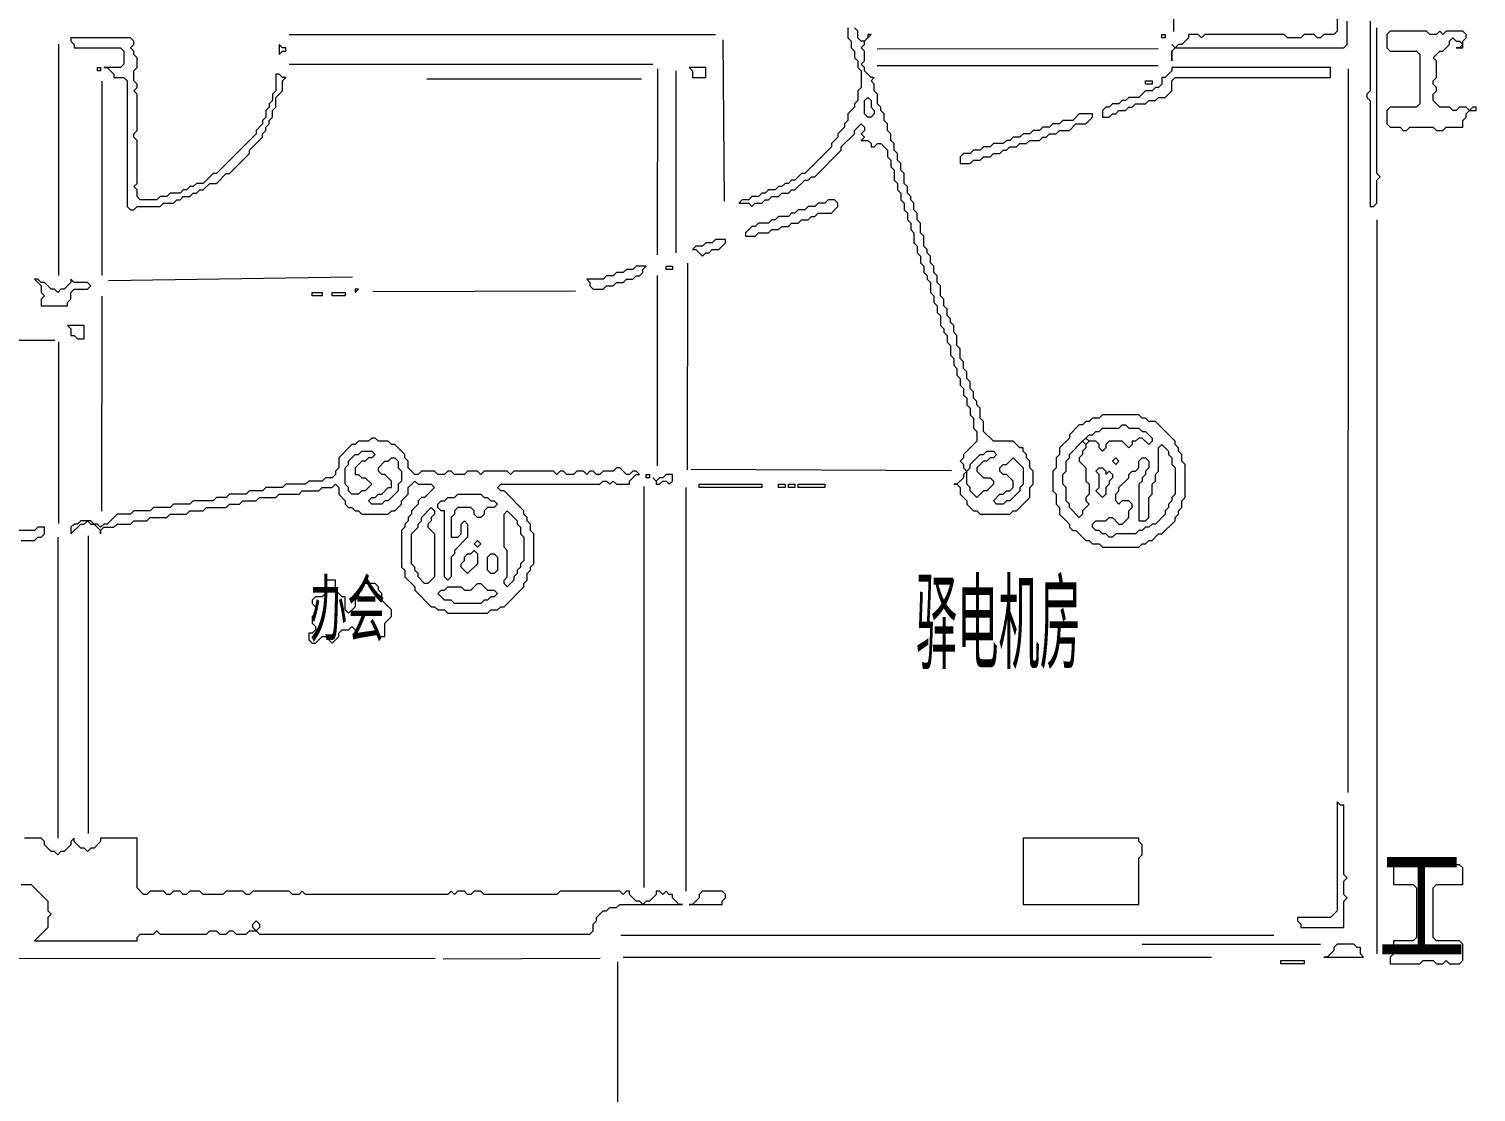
# Model space of a CAD drawing. Extents: x 20 to 3943, y 20 to 2783.
# Drawn here: x 2540.3 to 2978, y 959.3 to 1280.7 of the extents above; entities that cross this region are included whole.
import ezdxf

# ---------------------------------------------------------------- set-up
doc = ezdxf.new("R2010")
doc.units = 0
for name, color, linetype, lineweight in [('OCR_TEXT', 6, 'Continuous', 0), ('RESIDUAL_GRAPHIC', 3, 'Continuous', 0), ('TRACE_CURVE', 6, 'Continuous', 0), ('TRACE_STRAIGHT', 5, 'Continuous', 0), ('TRACE_TEXT_SYMBOL', 6, 'Continuous', 0)]:
    doc.layers.add(name, color=color, linetype=linetype, lineweight=lineweight)
doc.styles.add('wqy-unicode', font='wqy-unicode.lff')

msp = doc.modelspace()

# ---------------------------------------------------------------- linework, layer by layer
at = {"layer": 'RESIDUAL_GRAPHIC', "color": 3}
for points in [[(2788, 1281), (2788, 1278), (2789, 1277), (2789, 1275), (2790, 1274), (2790, 1272), (2791, 1271), (2791, 1269), (2792, 1268), (2792, 1263), (2791, 1262), (2791, 1259), (2790, 1258), (2790, 1257), (2788, 1255), (2788, 1253), (2787, 1252), (2787, 1251), (2785, 1249), (2785, 1248), (2783, 1246), (2783, 1245), (2775, 1237), (2774, 1237), (2772, 1235), (2771, 1235), (2770, 1234), (2769, 1234), (2768, 1233), (2767, 1233), (2766, 1232), (2764, 1232), (2763, 1231)], [(2799, 1253), (2799, 1255), (2798, 1256), (2798, 1257), (2797, 1258), (2797, 1261), (2796, 1262), (2796, 1264), (2795, 1265), (2796, 1266), (2795, 1266), (2793, 1268), (2793, 1269), (2792, 1270), (2793, 1271), (2793, 1274), (2792, 1275), (2793, 1276), (2793, 1277), (2795, 1279), (2794, 1279), (2794, 1278), (2793, 1277), (2792, 1277), (2791, 1278), (2791, 1280), (2790, 1281)], [(2763, 1231), (2762, 1231), (2761, 1230), (2759, 1230), (2758, 1229), (2756, 1229), (2755, 1228), (2758, 1228), (2759, 1227), (2760, 1228), (2762, 1228), (2763, 1229), (2764, 1229), (2765, 1230), (2767, 1230), (2768, 1231), (2770, 1231), (2771, 1232), (2772, 1232), (2775, 1235), (2776, 1235), (2777, 1236), (2778, 1236), (2786, 1244), (2786, 1245), (2790, 1249), (2790, 1250), (2792, 1252), (2793, 1251), (2793, 1250), (2792, 1249), (2793, 1248), (2792, 1247), (2794, 1247), (2795, 1246), (2795, 1245), (2796, 1245), (2797, 1246), (2798, 1246), (2800, 1244), (2800, 1242), (2801, 1241), (2801, 1239), (2802, 1238), (2802, 1235), (2803, 1234), (2803, 1232), (2804, 1231), (2804, 1229), (2805, 1228), (2805, 1226), (2806, 1225), (2806, 1223), (2807, 1222), (2807, 1220), (2808, 1219), (2808, 1216), (2809, 1215), (2809, 1213), (2810, 1212), (2810, 1210), (2811, 1209), (2811, 1207), (2812, 1206)], [(2840, 1154), (2838, 1156), (2832, 1156), (2829, 1159), (2829, 1162), (2828, 1163), (2828, 1166), (2827, 1167), (2827, 1168), (2826, 1169), (2826, 1171), (2825, 1172), (2825, 1174), (2824, 1175), (2824, 1177), (2823, 1178), (2823, 1180), (2822, 1181), (2822, 1184), (2821, 1185), (2821, 1188), (2820, 1189), (2820, 1191), (2819, 1192), (2819, 1193), (2818, 1194), (2818, 1196), (2817, 1197), (2817, 1199), (2816, 1200), (2816, 1203), (2815, 1204), (2815, 1206), (2814, 1207), (2814, 1209), (2813, 1210), (2813, 1212), (2812, 1213), (2812, 1214), (2811, 1215), (2811, 1218), (2810, 1219), (2810, 1222), (2809, 1223), (2809, 1225), (2808, 1226), (2808, 1228), (2807, 1229), (2807, 1230), (2806, 1231), (2806, 1233), (2805, 1234), (2805, 1237), (2804, 1238), (2804, 1240), (2803, 1241), (2803, 1243), (2802, 1244), (2802, 1246), (2801, 1247), (2801, 1249), (2800, 1250), (2800, 1252), (2799, 1253)], [(2812, 1206), (2812, 1205), (2813, 1204), (2813, 1201), (2814, 1200), (2814, 1198), (2815, 1197), (2815, 1195), (2816, 1194), (2816, 1191), (2817, 1190), (2817, 1189), (2818, 1188), (2818, 1186), (2819, 1185), (2819, 1182), (2820, 1181), (2820, 1179), (2821, 1178), (2821, 1176), (2822, 1175), (2822, 1173), (2823, 1172), (2823, 1170), (2824, 1169), (2824, 1167), (2825, 1166), (2825, 1164), (2826, 1163), (2826, 1160), (2827, 1159), (2827, 1156), (2823, 1152), (2823, 1151), (2822, 1150), (2823, 1149), (2823, 1148), (2824, 1147), (2823, 1146), (2823, 1145), (2821, 1143), (2820, 1143), (2821, 1143), (2822, 1142), (2822, 1140), (2824, 1138), (2824, 1137), (2826, 1135), (2827, 1135), (2828, 1134), (2837, 1134), (2838, 1135), (2839, 1135), (2843, 1139), (2843, 1142), (2844, 1143), (2844, 1147), (2843, 1148), (2843, 1150), (2842, 1151), (2842, 1152), (2841, 1153), (2841, 1154), (2840, 1154)]]:
    msp.add_lwpolyline(points, dxfattribs=at)
for points in [[(2793, 1259), (2794, 1260), (2795, 1259), (2795, 1257), (2796, 1256), (2796, 1255), (2795, 1254), (2794, 1254), (2793, 1255)], [(2829, 1152), (2830, 1153), (2832, 1153), (2833, 1152), (2832, 1151), (2831, 1151), (2830, 1150), (2829, 1150), (2827, 1148), (2827, 1147), (2829, 1145), (2831, 1145), (2832, 1144), (2832, 1143), (2830, 1141), (2829, 1141), (2827, 1139), (2825, 1141), (2825, 1142), (2824, 1143), (2824, 1147), (2825, 1148), (2825, 1149), (2828, 1152)], [(2838, 1151), (2841, 1148), (2841, 1143), (2840, 1142), (2840, 1141), (2837, 1138), (2836, 1138), (2835, 1137), (2833, 1137), (2832, 1138), (2834, 1140), (2835, 1140), (2836, 1141), (2837, 1141), (2838, 1142), (2838, 1144), (2836, 1146), (2835, 1146), (2834, 1147), (2834, 1148), (2835, 1149), (2836, 1149)]]:
    msp.add_lwpolyline(points, close=True, dxfattribs=at)
at = {"layer": 'TRACE_CURVE', "color": 6}
for points in [[(2936, 1287), (2936, 1280), (2935, 1279), (2932, 1279), (2931, 1278), (2930, 1278), (2929, 1279), (2926, 1279), (2925, 1278), (2921, 1278), (2920, 1279), (2896, 1279), (2895, 1278), (2894, 1279), (2891, 1279), (2891, 1278), (2889, 1276), (2888, 1276), (2887, 1275), (2886, 1276), (2887, 1275), (2886, 1274), (2886, 1271), (2886, 1274), (2887, 1275), (2938, 1275), (2939, 1276), (2939, 1283)], [(2946, 1283), (2946, 1262), (2945, 1261), (2945, 1260), (2946, 1259), (2946, 1227), (2947, 1227), (2948, 1228), (2948, 1235), (2949, 1236), (2948, 1237), (2948, 1281)]]:
    msp.add_lwpolyline(points, dxfattribs=at)
at = {"layer": 'TRACE_STRAIGHT', "color": 5}
for p, q in [((2886.45, 1348.63), (2886.51, 1279.87)), ((2619, 1279), (2748, 1279)), ((2549.37, 1206.12), (2549.39, 1276.13)), ((2750.19, 1277.38), (2750.61, 1228.62)), ((2796.88, 1274.68), (2881.88, 1274.75)), ((2619, 1270), (2729, 1270)), ((2796.88, 1269.68), (2881.88, 1269.68)), ((2660.62, 1265.65), (2725.63, 1265.61)), ((2730.42, 1212.37), (2730.52, 1268.63)), ((2736, 1268), (2736, 1213)), ((2939.34, 1049.87), (2939.4, 1268.63)), ((2562.46, 1206.12), (2562.49, 1264.87)), ((2948, 1223), (2948, 1001)), ((2739.45, 1147.37), (2739.57, 1209.87)), ((2564.36, 1204.59), (2638.15, 1205.73)), ((2730.44, 1148.62), (2730.47, 1206.13)), ((2562.34, 1134.87), (2562.41, 1199.88)), ((2644.37, 1201.35), (2705.63, 1201.53)), ((2440.62, 1186.53), (2548.13, 1186.63)), ((2549.37, 1131.12), (2549.37, 1186.12)), ((2740.63, 1147.58), (2819.38, 1147.17)), ((2726.37, 1021.12), (2726.39, 1142.38)), ((2739, 1142), (2739, 1020)), ((2549, 1127), (2549, 1036)), ((2558.31, 1037.38), (2558.32, 1127.38)), ((2719.38, 1006.71), (2916.88, 1006.67)), ((2877, 1004), (2931, 1004)), ((2374.37, 999.65), (2663.13, 999.69)), ((2665.62, 999.57), (2713.13, 999.76)), ((2718.3, 998.63), (2718.31, 936.12)), ((2720, 1000), (2898, 1000))]:
    msp.add_line(p, q, dxfattribs=at)
at = {"layer": 'TRACE_TEXT_SYMBOL', "color": 6}
for points in [[(2883, 1279), (2884, 1279), (2884, 1278), (2883, 1278)], [(2616, 1276), (2616, 1273), (2617, 1274), (2618, 1274), (2618, 1275), (2617, 1275)], [(2561, 1269), (2562, 1269), (2562, 1268), (2561, 1268)], [(2740, 1269), (2741, 1268), (2741, 1266), (2745, 1266), (2745, 1269)], [(2886, 1269), (2886, 1268), (2884, 1266), (2883, 1266), (2883, 1264), (2882, 1263), (2881, 1263), (2880, 1262), (2878, 1262), (2876, 1260), (2873, 1260), (2872, 1259), (2871, 1259), (2870, 1258), (2868, 1258), (2867, 1257), (2866, 1257), (2865, 1256), (2865, 1254), (2867, 1254), (2868, 1255), (2869, 1255), (2870, 1256), (2872, 1256), (2873, 1257), (2874, 1257), (2875, 1258), (2878, 1258), (2879, 1259), (2881, 1259), (2882, 1260), (2884, 1260), (2886, 1262), (2886, 1265), (2887, 1266), (2934, 1266), (2934, 1269)], [(2878, 1265), (2880, 1265), (2880, 1264), (2878, 1264)], [(2858, 1255), (2856, 1253), (2853, 1253), (2852, 1252), (2850, 1252), (2849, 1251), (2847, 1251), (2846, 1250), (2844, 1250), (2843, 1249), (2841, 1249), (2840, 1248), (2838, 1248), (2837, 1247), (2836, 1247), (2835, 1246), (2832, 1246), (2831, 1245), (2829, 1245), (2828, 1244), (2826, 1244), (2825, 1243), (2823, 1243), (2822, 1242), (2822, 1240), (2825, 1240), (2826, 1241), (2828, 1241), (2829, 1242), (2831, 1242), (2832, 1243), (2834, 1243), (2835, 1244), (2836, 1244), (2837, 1245), (2839, 1245), (2840, 1246), (2842, 1246), (2843, 1247), (2846, 1247), (2847, 1248), (2848, 1248), (2849, 1249), (2851, 1249), (2852, 1250), (2855, 1250), (2857, 1252), (2860, 1252), (2862, 1254), (2862, 1255)], [(2782, 1229), (2781, 1228), (2779, 1228), (2778, 1227), (2776, 1227), (2775, 1226), (2773, 1226), (2772, 1225), (2771, 1225), (2770, 1224), (2767, 1224), (2766, 1223), (2765, 1223), (2764, 1222), (2761, 1222), (2760, 1221), (2759, 1221), (2757, 1219), (2757, 1218), (2760, 1218), (2761, 1219), (2764, 1219), (2765, 1220), (2767, 1220), (2768, 1221), (2770, 1221), (2771, 1222), (2773, 1222), (2774, 1223), (2776, 1223), (2777, 1224), (2778, 1224), (2779, 1225), (2783, 1225), (2785, 1227), (2785, 1228), (2784, 1229)], [(2748, 1217), (2747, 1216), (2745, 1216), (2744, 1215), (2742, 1215), (2741, 1214), (2742, 1214), (2744, 1212), (2745, 1213), (2746, 1213), (2747, 1214), (2749, 1214), (2751, 1216), (2751, 1217)], [(2724, 1209), (2723, 1208), (2721, 1208), (2720, 1207), (2718, 1207), (2717, 1206), (2715, 1206), (2714, 1205), (2709, 1205), (2710, 1204), (2710, 1203), (2711, 1202), (2714, 1202), (2715, 1203), (2717, 1203), (2718, 1204), (2720, 1204), (2721, 1205), (2723, 1205), (2724, 1206), (2725, 1206), (2726, 1207), (2726, 1208), (2727, 1209)], [(2733, 1209), (2735, 1209), (2735, 1208), (2733, 1208)], [(2542, 1205), (2544, 1203), (2544, 1201), (2545, 1200), (2544, 1199), (2544, 1197), (2552, 1197), (2552, 1198), (2553, 1199), (2553, 1201), (2554, 1202), (2558, 1202), (2559, 1203), (2558, 1204), (2554, 1204), (2553, 1205), (2553, 1204), (2551, 1202), (2550, 1202), (2549, 1201), (2548, 1202), (2547, 1202), (2545, 1204), (2544, 1204), (2543, 1205)], [(2626, 1201), (2629, 1201), (2629, 1200), (2626, 1200)], [(2632, 1201), (2636, 1201), (2636, 1200), (2632, 1200)], [(2639, 1202), (2639, 1201), (2640, 1202)], [(2552, 1191), (2553, 1190), (2553, 1188), (2554, 1188), (2555, 1187), (2557, 1187), (2557, 1191)], [(2865, 1164), (2864, 1163), (2862, 1163), (2861, 1162), (2860, 1162), (2859, 1161), (2858, 1161), (2855, 1158), (2855, 1157), (2852, 1154), (2852, 1152), (2851, 1151), (2851, 1148), (2850, 1147), (2850, 1141), (2851, 1140), (2851, 1137), (2852, 1136), (2852, 1134), (2855, 1131), (2855, 1130), (2856, 1129), (2857, 1129), (2860, 1126), (2861, 1126), (2862, 1125), (2864, 1125), (2865, 1124), (2876, 1124), (2877, 1125), (2878, 1125), (2879, 1126), (2880, 1126), (2882, 1128), (2883, 1128), (2887, 1132), (2887, 1133), (2888, 1134), (2888, 1135), (2889, 1136), (2889, 1138), (2890, 1139), (2890, 1149), (2889, 1150), (2889, 1152), (2888, 1153), (2888, 1154), (2887, 1155), (2887, 1156), (2881, 1162), (2879, 1162), (2878, 1163), (2877, 1163), (2876, 1164)], [(2870, 1160), (2871, 1161), (2872, 1161), (2873, 1160), (2876, 1160), (2877, 1159), (2878, 1159), (2880, 1157), (2880, 1156), (2879, 1155), (2877, 1157), (2876, 1157), (2875, 1156), (2874, 1156), (2874, 1155), (2873, 1154), (2871, 1156), (2867, 1156), (2866, 1155), (2866, 1154), (2865, 1153), (2864, 1154), (2864, 1155), (2863, 1156), (2861, 1156), (2860, 1157), (2861, 1158), (2862, 1158), (2863, 1159), (2864, 1159), (2865, 1160)], [(2859, 1156), (2860, 1155), (2860, 1154), (2859, 1153), (2859, 1152), (2858, 1151), (2858, 1150), (2860, 1148), (2860, 1144), (2861, 1143), (2861, 1140), (2860, 1139), (2860, 1138), (2861, 1137), (2859, 1135), (2859, 1134), (2858, 1133), (2855, 1136), (2855, 1137), (2854, 1138), (2854, 1142), (2853, 1143), (2853, 1146), (2854, 1147), (2854, 1150), (2855, 1151), (2855, 1152)], [(2859, 1156), (2860, 1157), (2861, 1156), (2860, 1155)], [(2640, 1152), (2641, 1153), (2644, 1153), (2645, 1152), (2644, 1151), (2643, 1151), (2642, 1150), (2641, 1150), (2639, 1148), (2639, 1146), (2640, 1146), (2641, 1145), (2642, 1145), (2644, 1143), (2642, 1141), (2641, 1141), (2640, 1140), (2638, 1140), (2637, 1141), (2637, 1142), (2636, 1143), (2636, 1148), (2637, 1149), (2637, 1150), (2639, 1152)], [(2649, 1150), (2650, 1151), (2651, 1151), (2652, 1150), (2652, 1148), (2653, 1147), (2653, 1144), (2652, 1143), (2652, 1141), (2649, 1138), (2648, 1138), (2647, 1137), (2644, 1137), (2643, 1138), (2644, 1139), (2645, 1139), (2646, 1140), (2647, 1140), (2649, 1142), (2650, 1142), (2650, 1144), (2648, 1146), (2647, 1146), (2646, 1147), (2646, 1148), (2648, 1150)], [(2863, 1147), (2864, 1148), (2865, 1148), (2866, 1147), (2866, 1146), (2867, 1147), (2868, 1146), (2868, 1145), (2867, 1144), (2867, 1143), (2866, 1142), (2866, 1140), (2865, 1139), (2863, 1141), (2864, 1142), (2864, 1146)], [(2868, 1150), (2869, 1151), (2870, 1150), (2869, 1149)], [(2727, 1146), (2728, 1146), (2728, 1145), (2727, 1145)], [(2733, 1146), (2732, 1145), (2731, 1145), (2730, 1144), (2729, 1145), (2730, 1144), (2730, 1143), (2731, 1143), (2732, 1144), (2733, 1144), (2734, 1143), (2735, 1144), (2735, 1146)], [(2743, 1143), (2762, 1143), (2762, 1142), (2743, 1142)], [(2767, 1143), (2769, 1143), (2769, 1142), (2767, 1142)], [(2770, 1143), (2772, 1143), (2772, 1142), (2770, 1142)], [(2773, 1143), (2781, 1143), (2781, 1142), (2773, 1142)], [(2669, 1139), (2670, 1140), (2677, 1140), (2678, 1139), (2679, 1139), (2680, 1138), (2681, 1138), (2682, 1137), (2681, 1136), (2679, 1136), (2678, 1135), (2678, 1134), (2677, 1133), (2676, 1133), (2675, 1134), (2675, 1135), (2674, 1136), (2670, 1136), (2669, 1135), (2669, 1134), (2668, 1133), (2668, 1127), (2670, 1127), (2671, 1128), (2671, 1131), (2672, 1132), (2673, 1131), (2673, 1127), (2669, 1123), (2669, 1122), (2668, 1121), (2668, 1115), (2667, 1114), (2666, 1115), (2666, 1135), (2665, 1135), (2664, 1136), (2664, 1137), (2665, 1138), (2666, 1138), (2667, 1139)], [(2662, 1136), (2663, 1135), (2663, 1134), (2662, 1133), (2662, 1132), (2661, 1131), (2661, 1130), (2663, 1128), (2663, 1115), (2661, 1113), (2660, 1113), (2658, 1115), (2658, 1116), (2657, 1117), (2657, 1118), (2656, 1119), (2656, 1128), (2658, 1130), (2658, 1131), (2659, 1132), (2659, 1133)], [(2684, 1134), (2685, 1135), (2688, 1132), (2688, 1131), (2689, 1130), (2689, 1128), (2690, 1127), (2690, 1120), (2689, 1119), (2689, 1118), (2688, 1117), (2688, 1116), (2687, 1115), (2687, 1114), (2685, 1112), (2684, 1113), (2684, 1114), (2685, 1115), (2685, 1123), (2684, 1124)], [(2675, 1125), (2676, 1126), (2677, 1125), (2676, 1124)], [(2674, 1122), (2675, 1123), (2676, 1122), (2676, 1119), (2673, 1116), (2671, 1118), (2671, 1119), (2672, 1120), (2672, 1121), (2673, 1122)], [(2679, 1121), (2680, 1122), (2681, 1122), (2682, 1121), (2682, 1117), (2681, 1116), (2680, 1116), (2679, 1117)], [(2630, 1114), (2630, 1110), (2629, 1109), (2627, 1109), (2626, 1108), (2626, 1107), (2627, 1106), (2627, 1104), (2626, 1103), (2626, 1101), (2627, 1100), (2627, 1099), (2626, 1098), (2625, 1098), (2625, 1096), (2626, 1095), (2627, 1095), (2629, 1097), (2630, 1097), (2632, 1095), (2634, 1097), (2634, 1098), (2635, 1099), (2637, 1099), (2638, 1100), (2639, 1099), (2639, 1098), (2640, 1097), (2642, 1097), (2643, 1098), (2645, 1098), (2646, 1097), (2648, 1097), (2648, 1101), (2650, 1103), (2650, 1105), (2647, 1108), (2647, 1110), (2646, 1111), (2646, 1112), (2645, 1113), (2642, 1113), (2641, 1112), (2641, 1111), (2640, 1110), (2640, 1109), (2639, 1108), (2639, 1106), (2637, 1104), (2636, 1105), (2636, 1109), (2635, 1109), (2633, 1111), (2633, 1114)], [(2676, 1113), (2677, 1113), (2679, 1111), (2681, 1111), (2682, 1110), (2681, 1109), (2680, 1109), (2679, 1108), (2678, 1108), (2677, 1107), (2669, 1107), (2668, 1108), (2666, 1108), (2664, 1110), (2665, 1111), (2666, 1111), (2667, 1112), (2671, 1112), (2672, 1111), (2674, 1111)], [(2936, 1047), (2936, 1014), (2934, 1012), (2924, 1012), (2924, 1011), (2925, 1010), (2925, 1009), (2938, 1009), (2938, 1017), (2939, 1018), (2938, 1019), (2938, 1023), (2939, 1024), (2938, 1025), (2938, 1046), (2937, 1046)], [(2841, 1036), (2841, 1016), (2876, 1016), (2876, 1030), (2877, 1031), (2877, 1034), (2876, 1035), (2876, 1036)], [(2953, 1028), (2953, 1022), (2959, 1022), (2960, 1021), (2960, 1006), (2959, 1005), (2953, 1005), (2953, 1001), (2952, 1000), (2952, 998), (2961, 998), (2962, 999), (2965, 999), (2966, 998), (2968, 998), (2969, 999), (2970, 998), (2973, 998), (2974, 999), (2974, 1004), (2973, 1005), (2966, 1005), (2965, 1006), (2965, 1021), (2966, 1022), (2974, 1022), (2974, 1027), (2973, 1028)], [(2744, 1020), (2743, 1019), (2743, 1018), (2741, 1016), (2740, 1016), (2750, 1016), (2750, 1017), (2751, 1018), (2751, 1019), (2750, 1020)], [(2608, 1010), (2609, 1011), (2610, 1010), (2610, 1009), (2609, 1008), (2608, 1009)], [(2936, 1004), (2935, 1003), (2935, 1002), (2933, 1000), (2932, 1000), (2944, 1000), (2943, 1001), (2943, 1003), (2942, 1003), (2941, 1004)], [(2919, 999), (2926, 999), (2926, 998), (2919, 998)]]:
    msp.add_lwpolyline(points, close=True, dxfattribs=at)
for points in [[(2952, 1280), (2951, 1279), (2951, 1275), (2952, 1274), (2960, 1274), (2961, 1273), (2961, 1258), (2960, 1257), (2952, 1257), (2951, 1256), (2951, 1252), (2952, 1251), (2955, 1251), (2956, 1250), (2957, 1250), (2958, 1251), (2965, 1251), (2966, 1250), (2968, 1250), (2969, 1251), (2974, 1251), (2974, 1253), (2975, 1254), (2975, 1255), (2976, 1256), (2978, 1256), (2978, 1257), (2977, 1257), (2976, 1256), (2975, 1257), (2973, 1257), (2972, 1256), (2971, 1256), (2970, 1257), (2967, 1257), (2965, 1259), (2965, 1261), (2966, 1262), (2966, 1263), (2965, 1264), (2965, 1265), (2966, 1266), (2966, 1271), (2965, 1272), (2967, 1274), (2968, 1274), (2970, 1276), (2970, 1277), (2971, 1278), (2972, 1277), (2973, 1277), (2974, 1276), (2973, 1275), (2972, 1275), (2974, 1275), (2974, 1277), (2975, 1278), (2975, 1279), (2974, 1280), (2969, 1280), (2968, 1279), (2967, 1280), (2966, 1279), (2964, 1279)], [(2964, 1279), (2963, 1280), (2952, 1280)], [(2553, 1278), (2553, 1277), (2554, 1276), (2554, 1275), (2568, 1275), (2569, 1274), (2569, 1270), (2568, 1269), (2563, 1269), (2564, 1269), (2566, 1267), (2566, 1266), (2569, 1266), (2570, 1265), (2570, 1227), (2571, 1226), (2572, 1226), (2573, 1227), (2580, 1227), (2581, 1228), (2584, 1228), (2585, 1229), (2586, 1229), (2587, 1230), (2589, 1230), (2590, 1231), (2591, 1231), (2592, 1232), (2593, 1232), (2595, 1234), (2597, 1234), (2600, 1237), (2601, 1237), (2607, 1243), (2607, 1244), (2611, 1248), (2611, 1249), (2612, 1250), (2612, 1251), (2613, 1252), (2613, 1253), (2614, 1254), (2614, 1256), (2615, 1257), (2615, 1260), (2617, 1262), (2617, 1265), (2618, 1266), (2617, 1266), (2616, 1267), (2615, 1267), (2615, 1262), (2614, 1261), (2614, 1259), (2613, 1258), (2613, 1257), (2612, 1256), (2612, 1254), (2611, 1253), (2611, 1252), (2609, 1250), (2609, 1249), (2597, 1237), (2596, 1237)], [(2596, 1237), (2593, 1234), (2591, 1234), (2590, 1233), (2589, 1233), (2588, 1232), (2587, 1232), (2586, 1231), (2583, 1231), (2582, 1230), (2580, 1230), (2579, 1229), (2574, 1229), (2573, 1230), (2573, 1232), (2572, 1233), (2573, 1234), (2573, 1247), (2572, 1248), (2572, 1249), (2573, 1250), (2573, 1261), (2572, 1262), (2573, 1263), (2573, 1264), (2572, 1265), (2572, 1268), (2573, 1269), (2573, 1272), (2572, 1273), (2572, 1274), (2571, 1275), (2572, 1276), (2572, 1277), (2571, 1278), (2553, 1278)], [(2644, 1157), (2643, 1156), (2640, 1156), (2639, 1155), (2638, 1155), (2634, 1151), (2634, 1148), (2633, 1147), (2633, 1146), (2632, 1145), (2630, 1145), (2629, 1144), (2625, 1144), (2624, 1143), (2618, 1143), (2617, 1142), (2612, 1142), (2611, 1141), (2607, 1141), (2606, 1140), (2601, 1140), (2600, 1139), (2597, 1139), (2596, 1138), (2590, 1138), (2589, 1137), (2584, 1137), (2583, 1136), (2578, 1136), (2577, 1135), (2572, 1135), (2571, 1134), (2567, 1134), (2564, 1131), (2563, 1131), (2562, 1130), (2561, 1131), (2560, 1131), (2559, 1132), (2556, 1132), (2555, 1131), (2554, 1131), (2553, 1130), (2553, 1128), (2556, 1131), (2557, 1131), (2558, 1132), (2559, 1131), (2560, 1131), (2562, 1129), (2562, 1128), (2562, 1129), (2563, 1130), (2566, 1130), (2567, 1131), (2571, 1131), (2572, 1132), (2576, 1132), (2577, 1133), (2582, 1133), (2583, 1134), (2588, 1134), (2589, 1135), (2593, 1135)], [(2658, 1146), (2657, 1146), (2655, 1148), (2655, 1150), (2654, 1151), (2654, 1152), (2651, 1155), (2650, 1155), (2649, 1156), (2646, 1156), (2645, 1157), (2644, 1157)], [(2882, 1154), (2883, 1155), (2885, 1153), (2885, 1152), (2886, 1151), (2886, 1149), (2887, 1148), (2887, 1140), (2886, 1139), (2886, 1138), (2885, 1137), (2885, 1136), (2884, 1135), (2884, 1134), (2881, 1131), (2880, 1131), (2879, 1130), (2878, 1130), (2877, 1129), (2876, 1129), (2875, 1128), (2869, 1128), (2868, 1127), (2867, 1127), (2866, 1128), (2865, 1128), (2864, 1129), (2863, 1129), (2862, 1130), (2862, 1131), (2863, 1132), (2866, 1132), (2867, 1133), (2868, 1133), (2870, 1131), (2871, 1131), (2873, 1133), (2873, 1135), (2874, 1136), (2874, 1137), (2873, 1138), (2871, 1138), (2870, 1137), (2869, 1138), (2869, 1140), (2870, 1141), (2870, 1142), (2873, 1145), (2873, 1146), (2874, 1147), (2875, 1147), (2876, 1148), (2876, 1150), (2877, 1151), (2878, 1151), (2879, 1150), (2879, 1148), (2878, 1147), (2878, 1146), (2877, 1145), (2877, 1144), (2876, 1143), (2876, 1132), (2878, 1132)], [(2878, 1132), (2879, 1133), (2879, 1139), (2880, 1140), (2880, 1143), (2881, 1144), (2881, 1146), (2882, 1147), (2882, 1154)], [(2690, 1113), (2691, 1114), (2691, 1116), (2692, 1117), (2692, 1118), (2693, 1119), (2693, 1128), (2692, 1129), (2692, 1131), (2691, 1132), (2691, 1133), (2690, 1134), (2690, 1135), (2684, 1141), (2683, 1141), (2682, 1142), (2683, 1143), (2713, 1143), (2714, 1144), (2715, 1144), (2716, 1143), (2717, 1144), (2718, 1143), (2722, 1143), (2722, 1144), (2724, 1146), (2725, 1146), (2724, 1147), (2723, 1147), (2722, 1146), (2721, 1146), (2719, 1148), (2718, 1148), (2717, 1147), (2714, 1147), (2713, 1146), (2712, 1146), (2711, 1147), (2710, 1147), (2709, 1146), (2708, 1147), (2706, 1147), (2705, 1146), (2703, 1146), (2702, 1147), (2701, 1147), (2700, 1146), (2699, 1147), (2687, 1147), (2686, 1146), (2685, 1147), (2678, 1147), (2677, 1146), (2676, 1147), (2673, 1147), (2672, 1146), (2669, 1146), (2668, 1147), (2667, 1147), (2666, 1146), (2664, 1146), (2663, 1147), (2659, 1147), (2658, 1146)], [(2593, 1135), (2594, 1136), (2600, 1136), (2601, 1137), (2604, 1137), (2605, 1138), (2609, 1138), (2610, 1139), (2615, 1139), (2616, 1140), (2622, 1140), (2623, 1141), (2628, 1141), (2629, 1142), (2632, 1142), (2633, 1143), (2634, 1142), (2634, 1140), (2636, 1138), (2636, 1137), (2637, 1136), (2638, 1136), (2639, 1135), (2640, 1135), (2641, 1134), (2649, 1134), (2650, 1135), (2651, 1135), (2653, 1137), (2653, 1138), (2655, 1140), (2655, 1142), (2657, 1144), (2658, 1143), (2662, 1143), (2663, 1142), (2660, 1139), (2659, 1139), (2658, 1138), (2658, 1137), (2656, 1135), (2656, 1134), (2655, 1133), (2655, 1132), (2654, 1131), (2654, 1130), (2653, 1129), (2653, 1118), (2654, 1117), (2654, 1115), (2657, 1112), (2657, 1111), (2662, 1106), (2663, 1106), (2664, 1105), (2666, 1105), (2667, 1104), (2679, 1104), (2680, 1105), (2682, 1105), (2683, 1106), (2684, 1106), (2690, 1112), (2690, 1113)], [(2543, 1130), (2542, 1129), (2537, 1129)], [(2538, 1126), (2542, 1126), (2543, 1127), (2544, 1127), (2545, 1128), (2545, 1130), (2543, 1130)], [(2674, 1019), (2673, 1019), (2672, 1020), (2670, 1020), (2669, 1019), (2668, 1020), (2667, 1019), (2624, 1019), (2623, 1020), (2622, 1019), (2620, 1019), (2619, 1020), (2608, 1020), (2607, 1019), (2606, 1019), (2605, 1020), (2600, 1020), (2599, 1019), (2593, 1019), (2592, 1020), (2589, 1020), (2588, 1019), (2587, 1019), (2586, 1020), (2584, 1020), (2583, 1019), (2582, 1019), (2581, 1020), (2577, 1020), (2576, 1019), (2575, 1019), (2573, 1021), (2573, 1036), (2562, 1036), (2562, 1035), (2560, 1033), (2559, 1033), (2558, 1032), (2557, 1033), (2556, 1033), (2554, 1035), (2554, 1036), (2553, 1035), (2553, 1034), (2551, 1032), (2550, 1032), (2549, 1031), (2548, 1032), (2547, 1032), (2545, 1034), (2545, 1035), (2544, 1036), (2539, 1036)], [(2538, 1022), (2541, 1022), (2546, 1017), (2546, 1014), (2547, 1013), (2546, 1012), (2546, 1009), (2542, 1005), (2573, 1005), (2573, 1006), (2574, 1007), (2578, 1007), (2579, 1008), (2580, 1007), (2594, 1007), (2595, 1008), (2597, 1008), (2598, 1007), (2600, 1007), (2601, 1008), (2602, 1008), (2603, 1007), (2606, 1007), (2607, 1008), (2609, 1008), (2610, 1007), (2710, 1007), (2711, 1008), (2711, 1010), (2712, 1011), (2712, 1012), (2714, 1014), (2715, 1014), (2716, 1015), (2718, 1015), (2719, 1016), (2738, 1016), (2737, 1016), (2735, 1018), (2735, 1019), (2734, 1019), (2733, 1020), (2732, 1019), (2731, 1020), (2730, 1020), (2730, 1019), (2728, 1017), (2727, 1017), (2726, 1016), (2725, 1017), (2724, 1017), (2722, 1019), (2722, 1020), (2721, 1020), (2720, 1019), (2719, 1020), (2701, 1020), (2700, 1019), (2678, 1019), (2677, 1020), (2675, 1020), (2674, 1019)]]:
    msp.add_lwpolyline(points, dxfattribs=at)

# ---------------------------------------------------------------- texts
at = {"layer": 'OCR_TEXT', "color": 6, "style": 'wqy-unicode'}
for s, height, width, p in [('驿电机房', 23.4, 0.39104, (2808.59, 1089.7)), ('办会', 16.38, 0.50816, (2625.27, 1097.29)), ('工', 29.64, 0.655163, (2948.31, 1000.96))]:
    msp.add_text(s, height=height, dxfattribs=dict(at, width=width)).set_placement(p)

doc.saveas('drawing.dxf')
